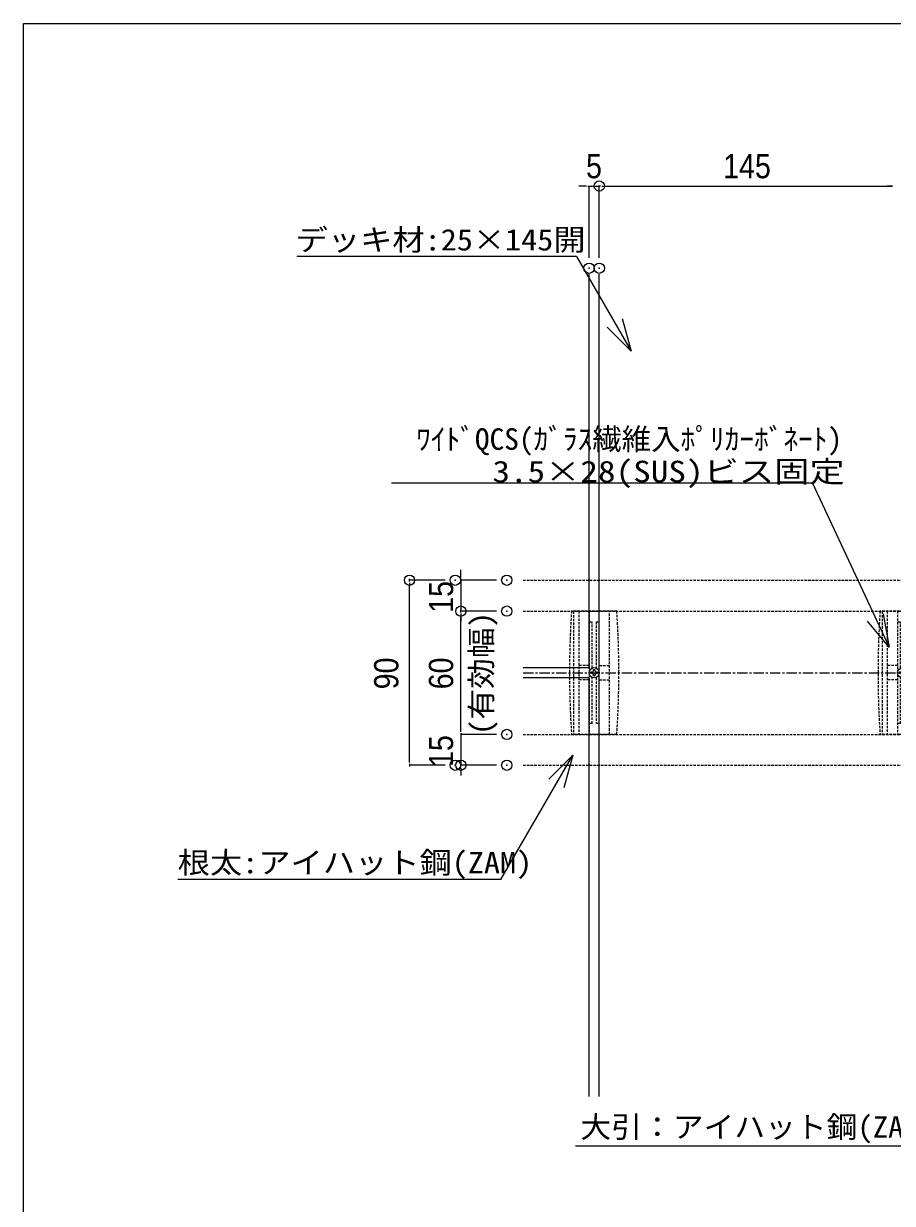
# Model space of a CAD drawing. Units: millimetres, scale not verified. Extents: x -4131 to 4169, y -981 to 998.
# Drawn here: x 69 to 491, y -190 to 384 of the extents above; entities that cross this region are included whole.
import ezdxf
from ezdxf.enums import TextEntityAlignment as Align

# ---------------------------------------------------------------- set-up
doc = ezdxf.new("R2010")
doc.units = ezdxf.units.MM
doc.header["$LTSCALE"] = 10
doc.header["$PDMODE"] = 32
doc.header["$PDSIZE"] = 5
doc.linetypes.add('CHAIN1', pattern=[8, 5, -1, 1, -1])
doc.linetypes.add('DASHED1', pattern=[1.8, 1.2, -0.6])
for name, color, linetype, lineweight in [('0-0_図枠', 7, 'Continuous', 9), ('0-1_デッキ', 7, 'Continuous', 9), ('0-2_文字', 4, 'Continuous', 9), ('0-3_寸法', 7, 'Continuous', 9), ('0-6_0', 7, 'Continuous', 9), ('0-A_根太', 4, 'Continuous', 9), ('0-B_WQCS', 4, 'Continuous', 9)]:
    doc.layers.add(name, color=color, linetype=linetype, lineweight=lineweight)
doc.layers.add('0-7_DEFPOINTS', color=7, linetype='Continuous')
doc.styles.add('ＭＳ ゴシック', font='')
doc.styles.add('ＭＳ Ｐゴシック', font='')
doc.styles.get('ＭＳ ゴシック').set_extended_font_data('MS Gothic')
doc.styles.get('ＭＳ Ｐゴシック').set_extended_font_data('MS PGothic')

# ---------------------------------------------------------------- blocks, each defined once
blk = doc.blocks.new('_DOT')
at = {"layer": '0-6_0'}
for p, q in [((-5, 0), (-10, 0)), ((-2.5, 0), (2.5, 0))]:
    blk.add_line(p, q, dxfattribs=at)
blk = doc.blocks.new('グループ-29-1')
at = {"layer": '0-A_根太', "linetype": 'DASHED1'}
for p, q in [((3943, 4049.7), (9237, 4049.7)), ((3943, 3899.7), (9237, 3899.7)), ((3943, 3299.7), (9237, 3299.7)), ((3943, 3149.7), (9237, 3149.7))]:
    blk.add_line(p, q, dxfattribs=at)
at = {"layer": '0-A_根太', "linetype": 'CHAIN1'}
blk.add_line((3943, 3599.7), (9663.7, 3599.7), dxfattribs=at)
blk = doc.blocks.new('シンボル-24')
at = {"layer": '0-2_文字', "style": 'ＭＳ ゴシック', "width": 1.05}
blk.add_text('大引：アイハット鋼(ZAM)', height=104.5, dxfattribs=at).set_placement((-643.8, -76.4), align=Align.BOTTOM_LEFT)
blk = doc.blocks.new('シンボル-23')
at = {"layer": '0-2_文字', "style": 'ＭＳ ゴシック', "width": 1.1}
blk.add_text('根太:アイハット鋼(ZAM)', height=104.5, dxfattribs=at).set_placement((-599.7, -91.6), align=Align.BOTTOM_LEFT)
blk = doc.blocks.new('グループ-93-1')
at = {"layer": '0-B_WQCS'}
blk.add_line((4, -9.8), (4, -15.6), dxfattribs=at)
for points in [[(-9.8, -4), (-15.6, -4), (-15.6, 4), (-9.8, 4)], [(-4, 9.8), (-4, 15.6), (4, 15.6), (4, 9.8)], [(9.8, 4), (15.6, 4), (15.6, -4), (9.8, -4)], [(4, -15.6), (-4, -15.6), (-4, -9.8)]]:
    blk.add_lwpolyline(points, dxfattribs=at)
blk.add_circle((0, 0), 25, dxfattribs=at)
for centre, start, end in [((-9.8, 9.8), 270, 0), ((9.8, 9.8), 180, 270), ((-9.8, -9.8), 0, 90), ((9.8, -9.8), 90, 180)]:
    blk.add_arc(centre, 5.81, start, end, dxfattribs=at)
blk = doc.blocks.new('グループ-94-1')
at = {"layer": '0-B_WQCS'}
blk.add_blockref('グループ-93-1', (0, 0), dxfattribs=at)
blk = doc.blocks.new('グループ-95-1')
at = {"layer": '0-B_WQCS', "linetype": 'DASHED1'}
for p, q in [((110, 300), (-110, 300)), ((-100, 298.3), (-100, -298.3)), ((-74.9, 300), (-74.9, -300)), ((-24.9, 300), (-24.9, 7.4)), ((24.9, 7.4), (24.9, 300)), ((74.9, -300), (74.9, 300)), ((-24.9, 247.1), (-10, 247.1)), ((-10, 24), (-10, 247.1)), ((10, 247.1), (10, 24)), ((10, 247.1), (24.9, 247.1)), ((-24.9, 35), (-74.9, 35)), ((24.9, 35), (74.9, 35)), ((-24.9, -35), (-74.9, -35)), ((-24.9, -7.4), (-24.9, -300)), ((-10, -247.1), (-10, -24)), ((10, -24), (10, -247.1)), ((24.9, -300), (24.9, -7.4)), ((24.9, -35), (74.9, -35)), ((-10, -247.1), (-24.9, -247.1)), ((24.9, -247.1), (10, -247.1)), ((110, -300), (-110, -300))]:
    blk.add_line(p, q, dxfattribs=at)
at = {"layer": '0-B_WQCS'}
for p, q in [((-24.9, 300), (25.1, 300)), ((25.1, -300), (-24.9, -300))]:
    blk.add_line(p, q, dxfattribs=at)
at = {"layer": '0-B_WQCS', "linetype": 'DASHED1'}
for centre, start, end in [((4385, 0), 176.1817, 183.8183), ((-4385, 0), 0, 3.8183), ((-4385, 0), 356.1817, 0)]:
    blk.add_arc(centre, 4505, start, end, dxfattribs=at)
at = {"layer": '0-B_WQCS'}
blk.add_blockref('グループ-94-1', (0, 0), dxfattribs=at)
blk = doc.blocks.new('グループ-96-1')
at = {"layer": '0-B_WQCS'}
blk.add_blockref('グループ-95-1', (0, 0), dxfattribs=at)
blk = doc.blocks.new('WQCS2016平')
at = {"layer": '0-B_WQCS'}
blk.add_blockref('グループ-96-1', (0, 0), dxfattribs=at)

msp = doc.modelspace()

# ---------------------------------------------------------------- linework, layer by layer
at = {"layer": '0-0_図枠', "color": 5}
msp.add_lwpolyline([(69.05, 384.21), (2069.05, 384.21), (2069.05, -915.79), (69.05, -915.79)], close=True, dxfattribs=at)
at = {"layer": '0-1_デッキ'}
for p, q in [((343.96, 70.87), (343.96, 262.26)), ((348.96, -137.74), (348.96, 262.26)), ((311.95, 70.87), (343.96, 70.87)), ((343.96, 65.87), (311.95, 65.87)), ((343.96, -137.74), (343.96, 65.87))]:
    msp.add_line(p, q, dxfattribs=at)
at = {"layer": '0-2_文字'}
for p, q in [((337.82, 270.85), (201.94, 270.85)), ((337.82, 270.85), (364.41, 224.81)), ((452.55, 160.58), (247.94, 160.58)), ((452.55, 160.58), (489.88, 80.87)), ((301.11, -32.19), (336.02, 28.28)), ((301.11, -32.19), (143.97, -32.19)), ((503.81, -161.97), (337.43, -161.97))]:
    msp.add_line(p, q, dxfattribs=at)
for points in [[(360.15, 240.68), (364.41, 224.81), (352.79, 236.43)], [(487.03, 97.05), (489.88, 80.87), (479.32, 93.46)], [(324.4, 16.66), (336.02, 28.28), (331.76, 12.4)]]:
    msp.add_lwpolyline(points, dxfattribs=at)
at = {"layer": '0-3_寸法'}
for p, q in [((341.45, 305.19), (338.95, 305.19)), ((343.96, 270.19), (343.96, 305.19)), ((343.96, 305.19), (348.96, 305.19)), ((348.96, 270.19), (348.96, 305.19)), ((348.96, 270.19), (348.96, 305.19)), ((351.46, 305.19), (491.45, 305.19)), ((351.46, 305.19), (353.97, 305.19)), ((491.45, 305.19), (488.95, 305.19)), ((281.66, 115.87), (281.66, 118.37)), ((273.95, 113.37), (256.66, 113.37)), ((256.66, 25.87), (256.66, 110.86)), ((298.95, 113.37), (281.66, 113.37)), ((281.66, 113.37), (281.66, 98.37)), ((298.95, 98.37), (281.66, 98.37)), ((298.95, 98.37), (281.66, 98.37)), ((281.66, 40.87), (281.66, 95.86)), ((281.66, 95.86), (281.66, 93.36)), ((281.66, 40.87), (281.66, 43.37)), ((298.95, 38.37), (281.66, 38.37)), ((298.95, 38.37), (281.66, 38.37)), ((281.66, 38.37), (281.66, 23.37)), ((273.95, 23.37), (256.66, 23.37)), ((298.95, 23.37), (281.66, 23.37)), ((281.66, 20.86), (281.66, 18.36))]:
    msp.add_line(p, q, dxfattribs=at)
at = {"layer": '0-7_DEFPOINTS'}
for p in [(348.96, 305.19), (343.96, 265.19), (348.96, 265.19), (256.66, 113.37), (278.95, 113.37), (303.95, 113.37), (281.66, 98.37), (303.95, 98.37), (303.95, 38.37), (278.95, 23.37), (281.66, 23.37), (303.95, 23.37)]:
    msp.add_point(p, dxfattribs=at)

# ---------------------------------------------------------------- block references
at = {"layer": '0-2_文字', "xscale": 0.1, "yscale": 0.1}
for name, p in [('シンボル-23', (203.94, -23.2)), ('シンボル-24', (404.13, -153.32))]:
    msp.add_blockref(name, p, dxfattribs=at)
at = {"layer": '0-3_寸法', "xscale": 0.2503723, "yscale": 0.2503723}
msp.add_blockref('_DOT', (343.96, 305.19), dxfattribs=at)
for p, rotation in [((348.96, 305.19), 180), ((348.96, 305.19), 180), ((281.66, 113.37), 270), ((256.66, 113.37), 90), ((281.66, 98.37), 90), ((281.66, 98.37), 90), ((281.66, 38.37), 270), ((281.66, 38.37), 270), ((256.66, 23.37), 270), ((281.66, 23.37), 90)]:
    msp.add_blockref('_DOT', p, dxfattribs=dict(at, rotation=rotation))
at = {"layer": '0-A_根太', "xscale": 0.1, "yscale": 0.1}
msp.add_blockref('グループ-29-1', (-82.35, -291.6), dxfattribs=at)
at = {"layer": '0-B_WQCS', "xscale": 0.1, "yscale": 0.1}
for p in [(346.46, 68.37), (496.46, 68.37)]:
    msp.add_blockref('WQCS2016平', p, dxfattribs=at)

# ---------------------------------------------------------------- texts
at = {"layer": '0-2_文字', "style": 'ＭＳ ゴシック'}
for s, height, width, p in [('デッキ材:25×145開', 10.45, 1.1, (201.32, 270.68)), ('3.5×28(SUS)ビス固定', 10.48, 1.2, (296.98, 157.89))]:
    msp.add_text(s, height=height, dxfattribs=dict(at, width=width)).set_placement(p, align=Align.BOTTOM_LEFT)
msp.add_text('ﾜｲﾄﾞQCS(ｶﾞﾗｽ繊維入ﾎﾟﾘｶｰﾎﾞﾈｰﾄ)', height=10.48, dxfattribs=at).set_placement((259.88, 173.68), align=Align.BOTTOM_LEFT)
at = {"layer": '0-3_寸法', "style": 'ＭＳ Ｐゴシック', "width": 0.9}
for s, p in [('5', (342.51, 305.43)), ('145', (409.18, 305.43))]:
    msp.add_text(s, height=11.8, dxfattribs=at).set_placement(p, align=Align.BOTTOM_LEFT)
for s, p in [('15', (281.43, 97.54)), ('90', (254.8, 60.31)), ('60', (281.43, 60.31)), ('15', (281.43, 22.54))]:
    msp.add_text(s, height=11.8, rotation=90, dxfattribs=at).set_placement(p, align=Align.BOTTOM_LEFT)
at = {"layer": '0-3_寸法', "color": 4, "style": 'ＭＳ ゴシック', "width": 1.05}
msp.add_text('(有効幅)', height=10.45, rotation=90, dxfattribs=at).set_placement((299.92, 38.07), align=Align.BOTTOM_LEFT)

doc.saveas('drawing.dxf')
